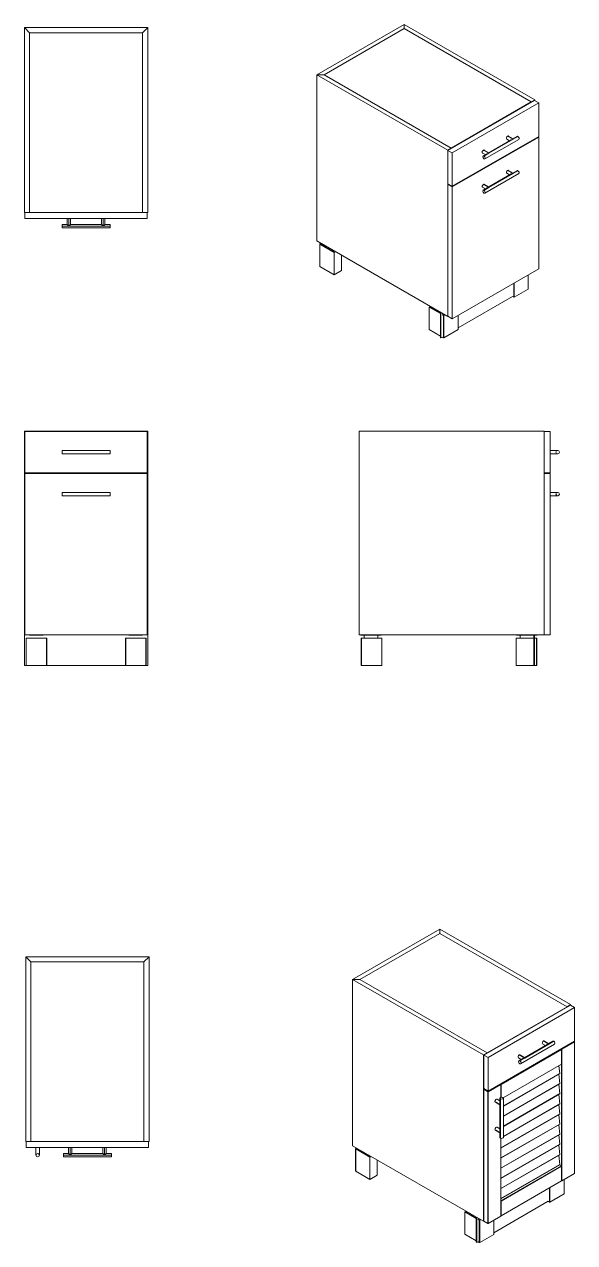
# Model space of a CAD drawing. Header units: millimetres. Extents: x 198 to 695, y 325 to 684.
# Drawn here: x 608 to 688.3, y 503.4 to 681.4 of the extents above; entities that cross this region are included whole.
import ezdxf

# ---------------------------------------------------------------- set-up
doc = ezdxf.new("R2010")
doc.units = ezdxf.units.MM
doc.layers.add('Standard', color=11, linetype='Continuous')

msp = doc.modelspace()

# ---------------------------------------------------------------- linework, layer by layer
at = {"layer": 'Standard', "linetype": 'Continuous', "lineweight": 0}
for p, q in [((608, 680.88, -10.99), (626, 680.88, -10.99)), ((608.75, 680.13, -10.99), (608, 680.88, -10.99)), ((608, 653.88, -10.99), (608, 680.88, -10.99)), ((608.75, 680.13, -10.99), (625.25, 680.13, -10.99)), ((608.75, 653.88, -10.99), (608.75, 680.13, -10.99)), ((608.75, 680.13, -10.99), (608.75, 653.88, -10.99)), ((625.25, 680.13, -10.99), (608.75, 680.13, -10.99)), ((625.25, 680.13, -10.99), (626, 680.88, -10.99)), ((625.25, 680.13, -10.99), (625.25, 653.88, -10.99)), ((625.25, 653.88, -10.99), (625.25, 680.13, -10.99)), ((626, 680.88, -10.99), (626, 653.88, -10.99)), ((608.75, 653.88, -10.99), (608, 653.88, -10.99)), ((608.06, 653.88, -10.99), (608.06, 653, -10.99)), ((608.75, 653.88, -10.99), (625.25, 653.88, -10.99)), ((626, 653.88, -10.99), (625.25, 653.88, -10.99)), ((625.93, 653.88, -10.99), (625.93, 653, -10.99)), ((625.93, 653, -10.99), (608.06, 653, -10.99)), ((613.5, 652.13, -10.99), (613.5, 651.88, -10.99)), ((614.25, 652.13, -10.99), (613.5, 652.13, -10.99)), ((613.5, 651.88, -10.99), (613.5, 651.63, -10.99)), ((613.5, 651.88, -10.99), (614.5, 651.88, -10.99)), ((620.5, 651.63, -10.99), (613.5, 651.63, -10.99)), ((614.25, 653, -10.99), (614.25, 652.13, -10.99)), ((614.25, 652.13, -10.99), (614.5, 651.88, -10.99)), ((614.5, 651.88, -10.99), (614.5, 653, -10.99)), ((614.5, 651.88, -10.99), (614.75, 652.13, -10.99)), ((614.5, 651.88, -10.99), (619.5, 651.88, -10.99)), ((614.75, 653, -10.99), (614.75, 652.13, -10.99)), ((619.25, 652.13, -10.99), (614.75, 652.13, -10.99)), ((619.25, 653, -10.99), (619.25, 652.13, -10.99)), ((619.25, 652.13, -10.99), (619.5, 651.88, -10.99)), ((619.5, 651.88, -10.99), (619.5, 653, -10.99)), ((619.5, 651.88, -10.99), (619.75, 652.13, -10.99)), ((619.5, 651.88, -10.99), (620.5, 651.88, -10.99)), ((619.75, 653, -10.99), (619.75, 652.13, -10.99)), ((620.5, 652.13, -10.99), (619.75, 652.13, -10.99)), ((620.5, 651.88, -10.99), (620.5, 652.13, -10.99)), ((620.5, 651.63, -10.99), (620.5, 651.88, -10.99)), ((608.19, 545.19, 14.05), (626.19, 545.19, 14.05)), ((608.94, 544.44, 14.05), (608.19, 545.19, 14.05)), ((608.19, 518.19, 14.05), (608.19, 545.19, 14.05)), ((625.44, 544.44, 14.05), (626.19, 545.19, 14.05)), ((626.19, 545.19, 14.05), (626.19, 518.19, 14.05)), ((608.94, 544.44, 14.05), (608.94, 518.19, 14.05)), ((625.44, 544.44, 14.05), (608.94, 544.44, 14.05)), ((608.94, 544.44, 14.05), (625.44, 544.44, 14.05)), ((608.94, 518.19, 14.05), (608.94, 544.44, 14.05)), ((625.44, 518.19, 14.05), (625.44, 544.44, 14.05)), ((625.44, 544.44, 14.05), (625.44, 518.19, 14.05)), ((608.94, 518.19, 14.05), (608.19, 518.19, 14.05)), ((608.25, 518.19, 14.05), (608.25, 517.32, 14.05)), ((608.94, 518.19, 14.05), (625.44, 518.19, 14.05)), ((626.19, 518.19, 14.05), (625.44, 518.19, 14.05)), ((626.12, 518.19, 14.05), (626.12, 517.32, 14.05)), ((626.12, 517.32, 14.05), (608.25, 517.32, 14.05)), ((609.69, 516.19, 14.05), (609.69, 517.32, 14.05)), ((610.19, 517.32, 14.05), (610.19, 516.19, 14.05)), ((613.69, 516.44, 14.05), (613.69, 516.19, 14.05)), ((614.44, 516.44, 14.05), (613.69, 516.44, 14.05)), ((613.69, 516.19, 14.05), (613.69, 515.94, 14.05)), ((613.69, 516.19, 14.05), (614.69, 516.19, 14.05)), ((614.44, 517.32, 14.05), (614.44, 516.44, 14.05)), ((614.44, 516.44, 14.05), (614.69, 516.19, 14.05)), ((614.69, 516.19, 14.05), (614.69, 517.32, 14.05)), ((614.69, 516.19, 14.05), (614.94, 516.44, 14.05)), ((614.69, 516.19, 14.05), (619.69, 516.19, 14.05)), ((614.94, 517.32, 14.05), (614.94, 516.44, 14.05)), ((619.44, 516.44, 14.05), (614.94, 516.44, 14.05)), ((619.44, 517.32, 14.05), (619.44, 516.44, 14.05)), ((619.44, 516.44, 14.05), (619.69, 516.19, 14.05)), ((619.69, 516.19, 14.05), (619.69, 517.32, 14.05)), ((619.69, 516.19, 14.05), (619.94, 516.44, 14.05)), ((619.69, 516.19, 14.05), (620.69, 516.19, 14.05)), ((619.94, 517.32, 14.05), (619.94, 516.44, 14.05)), ((620.69, 516.44, 14.05), (619.94, 516.44, 14.05)), ((620.69, 516.19, 14.05), (620.69, 516.44, 14.05)), ((620.69, 515.94, 14.05), (620.69, 516.19, 14.05)), ((620.69, 515.94, 14.05), (613.69, 515.94, 14.05))]:
    msp.add_line(p, q, dxfattribs=at)
at = {"layer": 'Standard', "linetype": 'Continuous', "lineweight": 0, "extrusion": (0, 0.816497, 0.57735)}
for p, q in [((650.69, 674.01), (663.41, 681.36)), ((651.75, 674.01), (663.41, 680.75)), ((663.41, 680.75), (651.75, 674.01)), ((663.41, 681.36), (682.51, 670.34)), ((663.41, 680.75), (663.41, 681.36)), ((663.41, 680.75), (681.97, 670.03)), ((681.97, 670.03), (663.41, 680.75)), ((650.69, 674.01), (650.69, 649.72)), ((651.75, 674.01), (650.69, 674.01)), ((669.78, 662.99), (650.69, 674.01)), ((670.31, 663.3), (651.75, 674.01)), ((651.75, 674.01), (670.31, 663.3)), ((669.82, 662.96), (682.46, 670.26)), ((670.31, 663.3), (681.97, 670.03)), ((683.08, 669.9), (670.44, 662.61)), ((682.51, 670.34), (681.97, 670.03)), ((681.97, 670.03), (681.97, 669.98)), ((681.97, 670.03), (681.97, 669.98)), ((682.46, 670.26), (683.08, 669.9)), ((682.51, 670.24), (682.51, 670.34)), ((683.08, 665), (683.08, 669.9)), ((670.44, 657.71), (683.08, 665)), ((683.08, 664.9), (670.44, 657.61)), ((680.16, 664.56), (675.21, 661.7)), ((675.79, 662.53), (679.32, 664.57)), ((679.07, 664.51), (675.79, 662.61)), ((678.4, 664.61), (678.82, 664.37)), ((679.32, 664.57), (678.53, 665.03)), ((678.65, 665.04), (679.32, 664.66)), ((679.91, 664.99), (679.32, 664.66)), ((679.32, 664.57), (680.03, 664.98)), ((679.32, 664.57), (679.32, 664.66)), ((682.99, 664.95), (683.08, 664.9)), ((683.08, 645.66), (683.08, 664.9)), ((670.31, 663.3), (669.78, 662.99)), ((669.78, 662.99), (669.78, 638.7)), ((669.82, 662.96), (670.44, 662.61)), ((669.82, 658.06), (669.82, 662.96)), ((670.31, 663.24), (670.31, 663.3)), ((670.31, 663.24), (670.31, 663.3)), ((670.44, 662.61), (670.44, 657.71)), ((674.87, 662.57), (675.29, 662.33)), ((675.54, 662.47), (674.96, 662.13)), ((675.79, 662.53), (674.99, 662.99)), ((675.08, 662.12), (675.79, 662.53)), ((675.12, 663), (675.79, 662.61)), ((675.79, 662.53), (675.79, 662.61)), ((680.16, 659.56), (675.21, 656.7)), ((675.79, 657.53), (679.32, 659.57)), ((679.07, 659.51), (675.79, 657.61)), ((678.4, 659.61), (678.82, 659.37)), ((679.32, 659.57), (678.53, 660.03)), ((678.65, 660.04), (679.32, 659.65)), ((679.91, 659.99), (679.32, 659.65)), ((679.32, 659.57), (680.03, 659.98)), ((679.32, 659.57), (679.32, 659.65)), ((669.82, 658.06), (670.44, 657.71)), ((669.82, 657.96), (669.91, 658.01)), ((669.82, 657.96), (670.44, 657.61)), ((669.82, 638.72), (669.82, 657.96)), ((670.44, 657.61), (670.44, 638.37)), ((674.87, 657.57), (675.29, 657.32)), ((675.54, 657.47), (674.96, 657.13)), ((675.79, 657.53), (674.99, 657.99)), ((675.08, 657.12), (675.79, 657.53)), ((675.12, 658), (675.79, 657.61)), ((675.79, 657.53), (675.79, 657.61)), ((669.78, 638.7), (650.69, 649.72)), ((651.11, 649.28), (651.11, 646.02)), ((651.27, 649.38), (651.12, 649.3)), ((651.12, 649.27), (651.12, 646)), ((651.12, 649.27), (653.21, 648.06)), ((651.21, 649.27), (651.34, 649.34)), ((653.21, 648.11), (651.21, 649.27)), ((651.63, 649.17), (651.63, 649.02)), ((651.86, 649.04), (651.86, 648.89)), ((653.35, 648.19), (653.21, 648.11)), ((653.21, 648.06), (653.39, 648.16)), ((653.21, 644.79), (653.21, 648.06)), ((653.21, 644.79), (651.12, 646)), ((654.27, 647.65), (654.27, 645.4)), ((654.27, 645.4), (653.21, 644.79)), ((670.44, 638.37), (683.08, 645.66)), ((681.54, 644.78), (681.54, 642.69)), ((681.55, 644.78), (681.55, 642.71)), ((679.42, 643.55), (679.42, 641.5)), ((679.47, 643.58), (679.47, 641.5)), ((681.54, 642.69), (679.47, 641.5)), ((679.23, 641.61), (671.3, 637.03)), ((679.42, 641.5), (679.23, 641.61)), ((667.25, 640.16), (667.07, 640.06)), ((667.07, 640.06), (667.07, 636.79)), ((667.07, 640.06), (668.72, 639.11)), ((667.16, 640.06), (667.29, 640.13)), ((668.72, 639.16), (667.16, 640.06)), ((668.18, 639.47), (668.18, 639.62)), ((668.72, 639.31), (668.8, 639.26)), ((668.72, 635.64), (668.72, 639.31)), ((668.8, 635.59), (668.8, 639.26)), ((668.98, 638.95), (669.17, 638.85)), ((669.17, 638.9), (669.03, 638.98)), ((669.3, 638.97), (669.17, 638.9)), ((669.17, 635.58), (669.17, 638.85)), ((669.22, 638.85), (669.37, 638.93)), ((669.22, 635.58), (669.22, 638.85)), ((671.29, 636.77), (671.29, 638.86)), ((671.3, 636.79), (671.3, 638.86)), ((669.78, 638.7), (669.82, 638.72)), ((669.82, 638.72), (670.44, 638.37)), ((668.72, 635.84), (667.07, 636.79)), ((668.8, 635.59), (668.72, 635.64)), ((668.98, 635.69), (668.8, 635.59)), ((669.17, 635.58), (668.98, 635.69)), ((671.29, 636.77), (669.22, 635.58)), ((655.91, 541.87), (668.64, 549.21)), ((668.64, 548.6), (656.97, 541.87)), ((656.97, 541.87), (668.64, 548.6)), ((668.64, 549.21), (687.73, 538.19)), ((668.64, 548.6), (668.64, 549.21)), ((687.2, 537.89), (668.64, 548.6)), ((668.64, 548.6), (687.2, 537.89)), ((655.91, 541.87), (655.91, 517.58)), ((656.97, 541.87), (655.91, 541.87)), ((675.01, 530.84), (655.91, 541.87)), ((656.97, 541.87), (675.54, 531.15)), ((675.54, 531.15), (656.97, 541.87)), ((675.05, 530.82), (687.69, 538.12)), ((675.54, 531.15), (687.2, 537.89)), ((688.31, 537.76), (675.67, 530.46)), ((687.73, 538.19), (687.2, 537.89)), ((687.2, 537.89), (687.2, 537.84)), ((687.2, 537.89), (687.2, 537.84)), ((687.69, 538.12), (688.31, 537.76)), ((687.73, 538.09), (687.73, 538.19)), ((688.31, 532.86), (688.31, 537.76)), ((675.67, 525.56), (688.31, 532.86)), ((685.38, 532.41), (680.43, 529.56)), ((681.02, 530.38), (684.55, 532.43)), ((684.3, 532.37), (681.02, 530.47)), ((683.63, 532.46), (684.05, 532.22)), ((684.55, 532.43), (683.76, 532.89)), ((683.88, 532.9), (684.55, 532.51)), ((685.13, 532.85), (684.55, 532.51)), ((684.55, 532.43), (685.26, 532.83)), ((684.55, 532.43), (684.55, 532.51)), ((686.43, 531.68), (688.28, 532.74)), ((688.28, 532.77), (688.22, 532.81)), ((688.28, 513.5), (688.28, 532.74)), ((688.29, 532.76), (688.29, 513.52)), ((675.54, 531.15), (675.01, 530.84)), ((675.01, 530.84), (675.01, 506.55)), ((675.05, 530.82), (675.67, 530.46)), ((675.05, 525.92), (675.05, 530.82)), ((675.54, 531.1), (675.54, 531.15)), ((675.54, 531.1), (675.54, 531.15)), ((675.67, 530.46), (675.67, 525.56)), ((677.54, 526.57), (686.38, 531.67)), ((686.41, 531.63), (677.57, 526.53)), ((680.1, 530.42), (680.52, 530.18)), ((680.77, 530.32), (680.18, 529.99)), ((681.02, 530.38), (680.22, 530.84)), ((680.31, 529.98), (681.02, 530.38)), ((680.35, 530.86), (681.02, 530.47)), ((681.02, 530.38), (681.02, 530.47)), ((686.32, 531.71), (686.38, 531.67)), ((686.32, 531.71), (686.38, 531.68)), ((686.38, 531.67), (686.38, 531.68)), ((686.41, 531.63), (686.41, 529.5)), ((686.43, 512.44), (686.43, 531.68)), ((686.41, 529.5), (677.88, 524.58)), ((686.4, 529.48), (677.89, 524.57)), ((686.02, 529.26), (686.14, 528.14)), ((686.38, 514.63), (686.38, 529.47)), ((677.91, 523.39), (686.14, 528.14)), ((686.13, 528.11), (677.91, 523.36)), ((685.99, 528.03), (686.14, 526.66)), ((675.05, 525.92), (675.67, 525.56)), ((675.14, 525.87), (675.05, 525.82)), ((675.05, 525.82), (675.05, 506.58)), ((675.05, 525.82), (675.64, 525.47)), ((675.64, 506.24), (675.64, 525.47)), ((675.69, 525.47), (677.54, 526.54)), ((675.69, 525.47), (675.69, 506.24)), ((677.54, 526.57), (677.48, 526.61)), ((677.54, 526.57), (677.48, 526.61)), ((677.54, 526.54), (677.54, 524.64)), ((677.55, 526.56), (677.55, 524.65)), ((677.57, 524.65), (677.57, 526.53)), ((677.91, 521.91), (686.14, 526.66)), ((686.13, 526.63), (677.91, 521.88)), ((677.91, 520.43), (686.14, 525.19)), ((686.13, 525.15), (677.91, 520.4)), ((685.99, 526.55), (686.14, 525.19)), ((685.99, 525.07), (686.14, 523.71)), ((677.48, 523.6), (676.68, 524.06)), ((676.74, 523.94), (677.41, 523.56)), ((676.99, 524.38), (677.41, 524.13)), ((677.41, 524.52), (677.41, 523.84)), ((677.41, 523.56), (677.48, 523.6)), ((677.41, 523.56), (677.41, 519.76)), ((677.48, 523.6), (677.48, 524.41)), ((677.48, 519.51), (677.48, 523.6)), ((677.91, 524.52), (677.91, 518.8)), ((677.91, 518.95), (686.14, 523.71)), ((686.13, 523.67), (677.91, 518.92)), ((685.99, 523.59), (686.14, 522.23)), ((677.55, 517.27), (686.14, 522.23)), ((686.13, 522.19), (677.55, 517.24)), ((685.99, 522.11), (686.14, 520.75)), ((677.48, 519.51), (676.68, 519.97)), ((676.74, 519.86), (677.41, 519.47)), ((676.99, 520.29), (677.41, 520.05)), ((677.55, 515.79), (686.14, 520.75)), ((686.13, 520.71), (677.55, 515.76)), ((685.99, 520.63), (686.14, 519.27)), ((677.41, 519.47), (677.48, 519.51)), ((677.41, 519.47), (677.41, 518.8)), ((677.48, 518.7), (677.48, 519.51)), ((677.54, 518.67), (677.54, 507.3)), ((677.55, 514.31), (686.14, 519.27)), ((686.13, 519.23), (677.55, 514.28)), ((677.55, 518.67), (677.55, 507.32)), ((685.99, 519.15), (686.14, 517.79)), ((675.01, 506.55), (655.91, 517.58)), ((656.34, 517.14), (656.34, 513.87)), ((656.5, 517.24), (656.35, 517.15)), ((656.35, 517.12), (656.35, 513.86)), ((656.35, 517.12), (658.44, 515.91)), ((656.44, 517.12), (656.57, 517.2)), ((658.44, 515.96), (656.44, 517.12)), ((656.86, 517.03), (656.86, 516.88)), ((657.09, 516.9), (657.09, 516.74)), ((658.57, 516.04), (658.44, 515.96)), ((658.44, 515.91), (658.62, 516.01)), ((677.55, 512.83), (686.14, 517.79)), ((686.13, 517.75), (677.55, 512.8)), ((677.55, 511.35), (686.14, 516.31)), ((686.13, 516.27), (677.55, 511.32)), ((685.99, 517.67), (686.14, 516.31)), ((685.99, 516.19), (686.14, 514.83)), ((658.44, 512.65), (658.44, 515.91)), ((659.5, 515.5), (659.5, 513.26)), ((677.55, 509.87), (686.14, 514.83)), ((686.13, 514.79), (677.55, 509.84)), ((677.55, 509.53), (686.38, 514.63)), ((686.41, 514.59), (677.57, 509.48)), ((686.11, 514.79), (686.38, 514.63)), ((686.41, 514.59), (686.41, 512.45)), ((658.44, 512.65), (656.35, 513.86)), ((659.5, 513.26), (658.44, 512.65)), ((686.41, 512.45), (677.57, 507.35)), ((688.28, 513.5), (686.43, 512.44)), ((686.77, 512.63), (686.77, 510.55)), ((686.78, 512.64), (686.78, 510.56)), ((686.4, 512.43), (677.56, 507.33)), ((684.65, 511.42), (684.65, 509.35)), ((684.7, 511.45), (684.7, 509.35)), ((684.46, 509.46), (676.53, 504.88)), ((677.57, 507.35), (677.57, 509.48)), ((684.65, 509.35), (684.46, 509.46)), ((686.77, 510.55), (684.7, 509.35)), ((672.48, 508.01), (672.3, 507.91)), ((672.3, 507.91), (672.3, 504.64)), ((672.3, 507.91), (673.94, 506.96)), ((672.39, 507.91), (672.52, 507.99)), ((673.94, 507.01), (672.39, 507.91)), ((673.41, 507.32), (673.41, 507.48)), ((673.94, 507.17), (674.03, 507.11)), ((673.94, 503.49), (673.94, 507.17)), ((674.03, 503.44), (674.03, 507.11)), ((677.54, 507.3), (675.69, 506.24)), ((674.21, 506.81), (674.4, 506.7)), ((674.39, 506.75), (674.25, 506.83)), ((674.53, 506.83), (674.39, 506.75)), ((674.4, 503.43), (674.4, 506.7)), ((674.45, 506.7), (674.6, 506.79)), ((674.45, 503.43), (674.45, 506.7)), ((675.01, 506.55), (675.05, 506.58)), ((675.64, 506.24), (675.05, 506.58)), ((676.52, 504.63), (676.52, 506.71)), ((676.53, 504.64), (676.53, 506.72)), ((673.94, 503.7), (672.3, 504.64)), ((676.52, 504.63), (674.45, 503.43)), ((674.03, 503.44), (673.94, 503.49)), ((674.21, 503.54), (674.03, 503.44)), ((674.4, 503.43), (674.21, 503.54))]:
    msp.add_line(p, q, dxfattribs=at)
at = {"layer": 'Standard', "linetype": 'Continuous', "lineweight": 0, "extrusion": (0, 1, 0)}
for p, q in [((608, 621.95, -10.99), (608, 592.2, -10.99)), ((608.75, 621.95, -10.99), (608, 621.95, -10.99)), ((608.06, 621.88, -10.99), (608.06, 615.88, -10.99)), ((625.93, 621.88, -10.99), (608.06, 621.88, -10.99)), ((608.75, 621.88, -10.99), (608.75, 621.95, -10.99)), ((608.75, 621.95, -10.99), (625.25, 621.95, -10.99)), ((608.75, 621.88, -10.99), (608.75, 621.95, -10.99)), ((626, 621.95, -10.99), (625.25, 621.95, -10.99)), ((625.25, 621.95, -10.99), (625.25, 621.88, -10.99)), ((625.25, 621.95, -10.99), (625.25, 621.88, -10.99)), ((625.93, 615.88, -10.99), (625.93, 621.88, -10.99)), ((626, 592.2, -10.99), (626, 621.95, -10.99)), ((656.84, 621.95, -10.99), (656.84, 592.2, -10.99)), ((683.84, 621.95, -10.99), (656.84, 621.95, -10.99)), ((683.84, 621.95, -10.99), (683.84, 592.2, -10.99)), ((683.84, 621.88, -10.99), (684.72, 621.88, -10.99)), ((684.72, 621.88, -10.99), (684.72, 615.88, -10.99)), ((613.5, 619.13, -10.99), (613.5, 618.63, -10.99)), ((613.5, 619.13, -10.99), (614.5, 619.13, -10.99)), ((614.5, 618.63, -10.99), (613.5, 618.63, -10.99)), ((614.5, 619.13, -10.99), (619.5, 619.13, -10.99)), ((619.5, 618.63, -10.99), (614.5, 618.63, -10.99)), ((619.5, 619.13, -10.99), (620.5, 619.13, -10.99)), ((620.5, 618.63, -10.99), (619.5, 618.63, -10.99)), ((620.5, 618.63, -10.99), (620.5, 619.13, -10.99)), ((685.84, 619.13, -10.99), (684.72, 619.13, -10.99)), ((684.72, 618.63, -10.99), (685.84, 618.63, -10.99)), ((608.06, 615.88, -10.99), (625.93, 615.88, -10.99)), ((608.06, 615.76, -10.99), (608.06, 592.2, -10.99)), ((625.93, 615.76, -10.99), (608.06, 615.76, -10.99)), ((608.75, 615.76, -10.99), (608.75, 615.88, -10.99)), ((625.25, 615.88, -10.99), (625.25, 615.76, -10.99)), ((625.93, 592.2, -10.99), (625.93, 615.76, -10.99)), ((683.84, 615.88, -10.99), (684.72, 615.88, -10.99)), ((683.84, 615.76, -10.99), (684.72, 615.76, -10.99)), ((684.72, 615.76, -10.99), (684.72, 592.2, -10.99)), ((613.5, 613.01, -10.99), (613.5, 612.51, -10.99)), ((613.5, 613.01, -10.99), (614.5, 613.01, -10.99)), ((614.5, 612.51, -10.99), (613.5, 612.51, -10.99)), ((614.5, 613.01, -10.99), (619.5, 613.01, -10.99)), ((619.5, 612.51, -10.99), (614.5, 612.51, -10.99)), ((619.5, 613.01, -10.99), (620.5, 613.01, -10.99)), ((620.5, 612.51, -10.99), (619.5, 612.51, -10.99)), ((620.5, 612.51, -10.99), (620.5, 613.01, -10.99)), ((685.84, 613.01, -10.99), (684.72, 613.01, -10.99)), ((684.72, 612.51, -10.99), (685.84, 612.51, -10.99)), ((608, 592.2, -10.99), (608.06, 592.2, -10.99)), ((608, 587.7, -10.99), (608, 592.2, -10.99)), ((608.06, 592.2, -10.99), (625.93, 592.2, -10.99)), ((608.28, 591.7, -10.99), (608.25, 591.7, -10.99)), ((608.25, 587.7, -10.99), (608.25, 591.7, -10.99)), ((608.28, 591.7, -10.99), (611.21, 591.7, -10.99)), ((608.28, 587.7, -10.99), (608.28, 591.7, -10.99)), ((609.75, 592.2, -10.99), (608.75, 592.2, -10.99)), ((608.75, 592.13, -10.99), (609.75, 592.13, -10.99)), ((609.75, 592.2, -10.99), (609.75, 592.13, -10.99)), ((610.74, 592.2, -10.99), (609.75, 592.2, -10.99)), ((609.75, 592.13, -10.99), (610.74, 592.13, -10.99)), ((611.25, 591.7, -10.99), (611.21, 591.7, -10.99)), ((611.21, 587.7, -10.99), (611.21, 591.7, -10.99)), ((611.25, 587.7, -10.99), (611.25, 591.7, -10.99)), ((622.75, 591.7, -10.99), (622.75, 587.7, -10.99)), ((622.78, 591.7, -10.99), (622.75, 591.7, -10.99)), ((622.78, 591.7, -10.99), (622.78, 587.7, -10.99)), ((622.78, 591.7, -10.99), (625.71, 591.7, -10.99)), ((624.25, 592.2, -10.99), (623.25, 592.2, -10.99)), ((623.25, 592.13, -10.99), (624.25, 592.13, -10.99)), ((624.25, 592.13, -10.99), (624.25, 592.2, -10.99)), ((625.24, 592.2, -10.99), (624.25, 592.2, -10.99)), ((624.25, 592.13, -10.99), (625.24, 592.13, -10.99)), ((625.71, 591.7, -10.99), (625.71, 587.7, -10.99)), ((625.75, 591.7, -10.99), (625.71, 591.7, -10.99)), ((625.75, 591.7, -10.99), (625.75, 587.7, -10.99)), ((625.93, 592.2, -10.99), (626, 592.2, -10.99)), ((626, 587.7, -10.99), (626, 592.2, -10.99)), ((683.84, 592.2, -10.99), (656.84, 592.2, -10.99)), ((657.09, 592.13, -10.99), (657.09, 592.2, -10.99)), ((660.09, 592.2, -10.99), (657.09, 592.2, -10.99)), ((657.09, 592.13, -10.99), (660.09, 592.13, -10.99)), ((657.17, 591.7, -10.99), (657.17, 587.7, -10.99)), ((657.2, 591.7, -10.99), (657.17, 591.7, -10.99)), ((657.2, 591.7, -10.99), (657.2, 587.7, -10.99)), ((657.2, 591.7, -10.99), (660.17, 591.7, -10.99)), ((657.59, 591.7, -10.99), (657.59, 592.13, -10.99)), ((659.59, 592.13, -10.99), (659.59, 591.7, -10.99)), ((660.09, 592.2, -10.99), (660.09, 592.13, -10.99)), ((660.17, 587.7, -10.99), (660.17, 591.7, -10.99)), ((679.77, 591.7, -10.99), (679.77, 587.7, -10.99)), ((679.77, 591.7, -10.99), (682.34, 591.7, -10.99)), ((682.34, 592.2, -10.99), (679.84, 592.2, -10.99)), ((679.84, 592.13, -10.99), (679.84, 592.2, -10.99)), ((679.84, 592.13, -10.99), (682.34, 592.13, -10.99)), ((680.34, 591.7, -10.99), (680.34, 592.13, -10.99)), ((682.34, 592.2, -10.99), (682.47, 592.2, -10.99)), ((682.34, 587.7, -10.99), (682.34, 592.2, -10.99)), ((682.47, 587.7, -10.99), (682.47, 592.2, -10.99)), ((682.84, 592.2, -10.99), (682.47, 592.2, -10.99)), ((682.47, 592.13, -10.99), (682.84, 592.13, -10.99)), ((682.47, 591.7, -10.99), (682.73, 591.7, -10.99)), ((682.77, 591.7, -10.99), (682.73, 591.7, -10.99)), ((682.73, 587.7, -10.99), (682.73, 591.7, -10.99)), ((682.77, 587.7, -10.99), (682.77, 591.7, -10.99)), ((682.84, 592.2, -10.99), (682.84, 592.13, -10.99)), ((683.84, 592.2, -10.99), (684.72, 592.2, -10.99)), ((608.25, 587.7, -10.99), (608, 587.7, -10.99)), ((608.25, 587.7, -10.99), (608.28, 587.7, -10.99)), ((611.21, 587.7, -10.99), (608.28, 587.7, -10.99)), ((611.21, 587.7, -10.99), (611.25, 587.7, -10.99)), ((622.75, 587.7, -10.99), (611.25, 587.7, -10.99)), ((622.75, 587.7, -10.99), (622.78, 587.7, -10.99)), ((625.71, 587.7, -10.99), (622.78, 587.7, -10.99)), ((625.71, 587.7, -10.99), (625.75, 587.7, -10.99)), ((626, 587.7, -10.99), (625.75, 587.7, -10.99)), ((657.17, 587.7, -10.99), (657.2, 587.7, -10.99)), ((660.17, 587.7, -10.99), (657.2, 587.7, -10.99)), ((682.34, 587.7, -10.99), (679.77, 587.7, -10.99)), ((682.47, 587.7, -10.99), (682.34, 587.7, -10.99)), ((682.73, 587.7, -10.99), (682.47, 587.7, -10.99)), ((682.73, 587.7, -10.99), (682.77, 587.7, -10.99))]:
    msp.add_line(p, q, dxfattribs=at)
at = {"layer": 'Standard', "linetype": 'Continuous', "lineweight": 0}
for centre, start, end in [((685.84, 618.88, -10.99), 90, 270), ((685.84, 618.88, -10.99), 270, 90), ((685.84, 612.76, -10.99), 90, 270), ((685.84, 612.76, -10.99), 270, 90), ((609.94, 516.19, 14.05), 0, 180), ((609.94, 516.19, 14.05), 180, 0)]:
    msp.add_arc(centre, 0.25, start, end, dxfattribs=at)
at = {"layer": 'Standard', "linetype": 'Continuous', "lineweight": 0, "extrusion": (7.21111e-17, -4.16334e-17, -1)}
for centre, major_axis, start_param, end_param in [((678.53, 664.83), (-0.125, -0.217), 0, 2.356194), ((678.53, 659.83), (0.125, 0.217), -0.785398, 0), ((674.99, 657.78), (-0.125, -0.217), 0, 2.356194), ((680.22, 530.64), (-0.125, -0.217), 0, 2.356194)]:
    msp.add_ellipse(centre, major_axis=major_axis, ratio=0.57735, start_param=start_param, end_param=end_param, dxfattribs=at)
at = {"layer": 'Standard', "linetype": 'Continuous', "lineweight": 0, "extrusion": (3.12481e-16, -1.80411e-16, -1)}
for centre in [(678.53, 664.83), (680.22, 530.64)]:
    msp.add_ellipse(centre, major_axis=(0.125, 0.217), ratio=0.57735, start_param=-0.785398, end_param=0, dxfattribs=at)
at = {"layer": 'Standard', "linetype": 'Continuous', "lineweight": 0}
for centre, major_axis, start_param, end_param in [((679.32, 664.37), (0.354, 0), 1.570796, 2.356194), ((675.08, 661.92), (-0.125, 0.217), -0.785398, 2.356194), ((675.08, 661.92), (0.125, -0.217), -0.785398, 2.356194), ((675.79, 662.33), (0.354, 0), 1.570796, 2.356194), ((679.32, 659.37), (0.354, 0), 1.570796, 2.356194), ((675.08, 656.92), (-0.125, 0.217), -0.785398, 2.356194), ((675.08, 656.92), (0.125, -0.217), -0.785398, 2.356194), ((675.79, 657.32), (0.354, 0), 1.570796, 2.356194), ((651.15, 649.28), (-0.038, 0), -0.785398, 0.785398), ((669.19, 638.86), (0.038, 0), -2.356194, -0.785398), ((684.55, 532.22), (0.354, 0), 1.570796, 2.356194), ((688.26, 532.76), (0.0359, 0), -0.785398, 0.785398), ((681.02, 530.18), (0.354, 0), 1.570796, 2.356194), ((686.41, 531.69), (0.0359, 0), -2.356194, -0.785398), ((680.31, 529.77), (-0.125, 0.217), -0.785398, 2.356194), ((680.31, 529.77), (0.125, -0.217), -0.785398, 2.356194), ((675.67, 525.49), (0.0359, 0), -2.356194, -0.785398), ((677.52, 526.56), (0.0359, 0), -0.785398, 0.785398), ((677.54, 526.54), (-0.018, 0.0311), -2.356194, -0.785398), ((677.66, 524.52), (-0.25, 0), -2.356194, 0.785398), ((677.66, 523.7), (0.177, -0.306), 3.926991, 4.712389), ((677.66, 524.52), (0.25, 0), -2.356194, 0.785398), ((677.66, 519.62), (0.177, -0.306), 3.926991, 4.712389), ((656.37, 517.14), (-0.038, 0), -0.785398, 0.785398), ((677.54, 509.5), (-0.018, 0.0311), -2.356194, -1.197227), ((677.54, 507.36), (0.018, -0.0311), -0.373569, 0.785398), ((674.42, 506.72), (0.038, 0), -2.356194, -0.785398)]:
    msp.add_ellipse(centre, major_axis=major_axis, ratio=0.57735, start_param=start_param, end_param=end_param, dxfattribs=at)
at = {"layer": 'Standard', "linetype": 'Continuous', "lineweight": 0, "extrusion": (4.43555e-17, 8.97074e-17, -1)}
msp.add_ellipse((680.03, 664.78), major_axis=(-0.125, 0.217), ratio=0.57735, start_param=0, end_param=0.785398, dxfattribs=at)
at = {"layer": 'Standard', "linetype": 'Continuous', "lineweight": 0, "extrusion": (2.77556e-17, -4.80741e-17, -1)}
for centre in [(680.03, 664.78), (685.26, 532.63)]:
    msp.add_ellipse(centre, major_axis=(0.125, -0.217), ratio=0.57735, start_param=-2.356194, end_param=0, dxfattribs=at)
at = {"layer": 'Standard', "linetype": 'Continuous', "lineweight": 0, "extrusion": (2.77556e-17, 4.80741e-17, -1)}
for centre in [(674.99, 662.79), (683.76, 532.68)]:
    msp.add_ellipse(centre, major_axis=(-0.125, -0.217), ratio=0.57735, start_param=0, end_param=2.356194, dxfattribs=at)
at = {"layer": 'Standard', "linetype": 'Continuous', "lineweight": 0, "extrusion": (1.20185e-16, -6.93889e-17, -1)}
for centre in [(674.99, 662.79), (683.76, 532.68)]:
    msp.add_ellipse(centre, major_axis=(0.125, 0.217), ratio=0.57735, start_param=-0.785398, end_param=0, dxfattribs=at)
at = {"layer": 'Standard', "linetype": 'Continuous', "lineweight": 0, "extrusion": (-2.4037e-17, 1.38778e-17, -1)}
for centre, end_param in [((678.53, 659.83), 2.356194), ((676.86, 524.16), 0.785398)]:
    msp.add_ellipse(centre, major_axis=(-0.125, -0.217), ratio=0.57735, start_param=0, end_param=end_param, dxfattribs=at)
at = {"layer": 'Standard', "linetype": 'Continuous', "lineweight": 0, "extrusion": (-1.47941e-16, -2.13149e-17, -1)}
msp.add_ellipse((680.03, 659.77), major_axis=(-0.125, 0.217), ratio=0.57735, start_param=0, end_param=0.785398, dxfattribs=at)
at = {"layer": 'Standard', "linetype": 'Continuous', "lineweight": 0, "extrusion": (-2.68126e-16, -9.07038e-17, -1)}
msp.add_ellipse((680.03, 659.77), major_axis=(0.125, -0.217), ratio=0.57735, start_param=-2.356194, end_param=0, dxfattribs=at)
at = {"layer": 'Standard', "linetype": 'Continuous', "lineweight": 0, "extrusion": (-1.23904e-16, 7.43708e-18, -1)}
msp.add_ellipse((674.99, 657.78), major_axis=(0.125, 0.217), ratio=0.57735, start_param=-0.785398, end_param=0, dxfattribs=at)
at = {"layer": 'Standard', "linetype": 'Continuous', "lineweight": 0, "extrusion": (3.20494e-17, 2.22045e-16, -1)}
msp.add_ellipse((653.16, 648.9), major_axis=(-1, 0), ratio=0.57735, start_param=-0.429977, end_param=-0.062603, dxfattribs=at)
at = {"layer": 'Standard', "linetype": 'Continuous', "lineweight": 0, "extrusion": (-3.54803e-17, -5.90866e-33, -1)}
msp.add_ellipse((653.16, 648.9), major_axis=(-1, 0), ratio=0.57735, start_param=-1.508193, end_param=-1.140819, dxfattribs=at)
at = {"layer": 'Standard', "linetype": 'Continuous', "lineweight": 0, "extrusion": (1.11022e-16, 1.2326e-32, -1)}
for centre in [(651.15, 646.02), (656.37, 513.87)]:
    msp.add_ellipse(centre, major_axis=(-0.038, 0), ratio=0.57735, start_param=-0.785398, end_param=0, dxfattribs=at)
at = {"layer": 'Standard', "linetype": 'Continuous', "lineweight": 0, "extrusion": (1.13017e-17, -1.11022e-16, -1)}
msp.add_ellipse((681.51, 642.71), major_axis=(0.038, 0), ratio=0.57735, start_param=0, end_param=0.785398, dxfattribs=at)
at = {"layer": 'Standard', "linetype": 'Continuous', "lineweight": 0, "extrusion": (-3.26908e-17, 1.66533e-16, -1)}
for centre in [(679.45, 641.52), (684.68, 509.37)]:
    msp.add_ellipse(centre, major_axis=(-0.038, 0), ratio=0.57735, start_param=-2.356194, end_param=-0.785398, dxfattribs=at)
at = {"layer": 'Standard', "linetype": 'Continuous', "lineweight": 0, "extrusion": (3.20494e-17, 1.11022e-16, -1)}
msp.add_ellipse((669.25, 639.62), major_axis=(-1, 0), ratio=0.57735, start_param=-0.429977, end_param=-0.062603, dxfattribs=at)
at = {"layer": 'Standard', "linetype": 'Continuous', "lineweight": 0, "extrusion": (1.99762e-17, 2.77556e-16, -1)}
for centre in [(669.19, 635.6), (674.42, 503.45)]:
    msp.add_ellipse(centre, major_axis=(-0.038, 0), ratio=0.57735, start_param=-2.356194, end_param=-0.785398, dxfattribs=at)
at = {"layer": 'Standard', "linetype": 'Continuous', "lineweight": 0, "extrusion": (7.42365e-18, 2.77556e-16, -1)}
for centre in [(671.26, 636.79), (676.49, 504.64)]:
    msp.add_ellipse(centre, major_axis=(0.038, 0), ratio=0.57735, start_param=0, end_param=0.785398, dxfattribs=at)
at = {"layer": 'Standard', "linetype": 'Continuous', "lineweight": 0, "extrusion": (2.4037e-17, 1.38778e-17, -1)}
msp.add_ellipse((685.26, 532.63), major_axis=(-0.125, 0.217), ratio=0.57735, start_param=0, end_param=0.785398, dxfattribs=at)
at = {"layer": 'Standard', "linetype": 'Continuous', "lineweight": 0, "extrusion": (-2.16333e-16, -1.249e-16, -1)}
msp.add_ellipse((686.38, 531.65), major_axis=(0.0179, -0.0311), ratio=0.57735, start_param=-2.356194, end_param=-0.785398, dxfattribs=at)
at = {"layer": 'Standard', "linetype": 'Continuous', "lineweight": 0, "extrusion": (-1.44222e-16, -8.32667e-17, -1)}
msp.add_ellipse((686.38, 529.51), major_axis=(0.0179, -0.0311), ratio=0.57735, start_param=-0.785398, end_param=0, dxfattribs=at)
at = {"layer": 'Standard', "linetype": 'Continuous', "lineweight": 0, "extrusion": (-3.71854e-18, 6.19519e-17, -1)}
msp.add_ellipse((686.09, 528.16), major_axis=(0.0312, -0.0541), ratio=0.57735, start_param=-0.919809, end_param=0, dxfattribs=at)
at = {"layer": 'Standard', "linetype": 'Continuous', "lineweight": 0, "extrusion": (-1.16467e-16, -1.31341e-16, -1)}
msp.add_ellipse((686.09, 526.68), major_axis=(0.0313, -0.0541), ratio=0.57735, start_param=-0.919809, end_param=0, dxfattribs=at)
at = {"layer": 'Standard', "linetype": 'Continuous', "lineweight": 0, "extrusion": (-4.80741e-17, -2.77556e-17, -1)}
msp.add_ellipse((686.09, 525.2), major_axis=(0.0313, -0.0541), ratio=0.57735, start_param=-0.919809, end_param=0, dxfattribs=at)
at = {"layer": 'Standard', "linetype": 'Continuous', "lineweight": 0, "extrusion": (-2.77556e-17, -4.80741e-17, -1)}
msp.add_ellipse((676.86, 524.16), major_axis=(0.125, 0.217), ratio=0.57735, start_param=-2.356194, end_param=0, dxfattribs=at)
at = {"layer": 'Standard', "linetype": 'Continuous', "lineweight": 0, "extrusion": (-1.96015e-16, -4.90704e-17, -1)}
msp.add_ellipse((686.09, 523.72), major_axis=(0.0313, -0.0541), ratio=0.57735, start_param=-0.919809, end_param=0, dxfattribs=at)
at = {"layer": 'Standard', "linetype": 'Continuous', "lineweight": 0, "extrusion": (2.03185e-17, 7.58296e-17, -1)}
msp.add_ellipse((686.09, 522.24), major_axis=(0.0313, -0.0541), ratio=0.57735, start_param=-0.919809, end_param=0, dxfattribs=at)
at = {"layer": 'Standard', "linetype": 'Continuous', "lineweight": 0, "extrusion": (9.61481e-17, -5.55112e-17, -1)}
msp.add_ellipse((676.86, 520.08), major_axis=(0.125, 0.217), ratio=0.57735, start_param=-2.356194, end_param=0, dxfattribs=at)
at = {"layer": 'Standard', "linetype": 'Continuous', "lineweight": 0, "extrusion": (-2.4037e-16, 1.38778e-16, -1)}
msp.add_ellipse((676.86, 520.08), major_axis=(-0.125, -0.217), ratio=0.57735, start_param=0, end_param=0.785398, dxfattribs=at)
at = {"layer": 'Standard', "linetype": 'Continuous', "lineweight": 0, "extrusion": (-4.43555e-17, -8.97074e-17, -1)}
msp.add_ellipse((686.09, 520.77), major_axis=(0.0313, -0.0541), ratio=0.57735, start_param=-0.919809, end_param=0, dxfattribs=at)
at = {"layer": 'Standard', "linetype": 'Continuous', "lineweight": 0, "extrusion": (-1.83846e-17, 2.77556e-16, -1)}
msp.add_ellipse((677.66, 518.8), major_axis=(-0.25, 0), ratio=0.57735, start_param=-0.785398, end_param=0, dxfattribs=at)
at = {"layer": 'Standard', "linetype": 'Continuous', "lineweight": 0, "extrusion": (5.16869e-17, 1.11022e-16, -1)}
msp.add_ellipse((677.66, 518.8), major_axis=(0.25, 0), ratio=0.57735, start_param=0, end_param=2.356194, dxfattribs=at)
at = {"layer": 'Standard', "linetype": 'Continuous', "lineweight": 0, "extrusion": (-3.40237e-16, -1.32337e-16, -1)}
msp.add_ellipse((686.09, 519.29), major_axis=(0.0313, -0.0541), ratio=0.57735, start_param=-0.919809, end_param=0, dxfattribs=at)
at = {"layer": 'Standard', "linetype": 'Continuous', "lineweight": 0, "extrusion": (3.20494e-17, 3.88578e-16, -1)}
msp.add_ellipse((658.39, 516.76), major_axis=(-1, 0), ratio=0.57735, start_param=-0.429977, end_param=-0.062664, dxfattribs=at)
at = {"layer": 'Standard', "linetype": 'Continuous', "lineweight": 0, "extrusion": (-5.95173e-17, 6.60775e-33, -1)}
msp.add_ellipse((658.39, 516.76), major_axis=(-1, 0), ratio=0.57735, start_param=-1.508132, end_param=-1.140819, dxfattribs=at)
at = {"layer": 'Standard', "linetype": 'Continuous', "lineweight": 0, "extrusion": (-1.40504e-16, -1.45219e-16, -1)}
msp.add_ellipse((686.09, 517.81), major_axis=(0.0313, -0.0541), ratio=0.57735, start_param=-0.919809, end_param=0, dxfattribs=at)
at = {"layer": 'Standard', "linetype": 'Continuous', "lineweight": 0, "extrusion": (-2.77556e-17, 4.80741e-17, -1)}
msp.add_ellipse((686.09, 516.33), major_axis=(0.0312, -0.0541), ratio=0.57735, start_param=-0.919809, end_param=0, dxfattribs=at)
at = {"layer": 'Standard', "linetype": 'Continuous', "lineweight": 0, "extrusion": (-1.20185e-16, -6.93889e-17, -1)}
msp.add_ellipse((686.09, 514.85), major_axis=(0.0312, -0.0541), ratio=0.57735, start_param=-0.919809, end_param=0, dxfattribs=at)
at = {"layer": 'Standard', "linetype": 'Continuous', "lineweight": 0, "extrusion": (1.11556e-17, -1.85856e-16, -1)}
msp.add_ellipse((686.38, 514.6), major_axis=(0.0179, -0.0311), ratio=0.57735, start_param=-2.356194, end_param=-0.785398, dxfattribs=at)
at = {"layer": 'Standard', "linetype": 'Continuous', "lineweight": 0, "extrusion": (-8.87111e-17, -1.79415e-16, -1)}
msp.add_ellipse((686.38, 512.47), major_axis=(0.018, -0.0311), ratio=0.57735, start_param=-0.785398, end_param=0, dxfattribs=at)
at = {"layer": 'Standard', "linetype": 'Continuous', "lineweight": 0, "extrusion": (-5.59235e-17, -5.55112e-17, -1)}
msp.add_ellipse((688.26, 513.52), major_axis=(0.0359, 0), ratio=0.57735, start_param=0, end_param=0.785398, dxfattribs=at)
at = {"layer": 'Standard', "linetype": 'Continuous', "lineweight": 0, "extrusion": (-3.32483e-17, 5.55112e-17, -1)}
msp.add_ellipse((686.41, 512.45), major_axis=(-0.0359, 0), ratio=0.57735, start_param=-2.356194, end_param=-1.212477, dxfattribs=at)
at = {"layer": 'Standard', "linetype": 'Continuous', "lineweight": 0, "extrusion": (-4.49222e-17, 5.55112e-17, -1)}
msp.add_ellipse((686.74, 510.56), major_axis=(0.038, 0), ratio=0.57735, start_param=0, end_param=0.785398, dxfattribs=at)
at = {"layer": 'Standard', "linetype": 'Continuous', "lineweight": 0, "extrusion": (-8.75605e-17, 2.77556e-16, -1)}
msp.add_ellipse((674.47, 507.47), major_axis=(-1, 0), ratio=0.57735, start_param=-0.429977, end_param=-0.062664, dxfattribs=at)
at = {"layer": 'Standard', "linetype": 'Continuous', "lineweight": 0, "extrusion": (-8.37564e-18, 2.22045e-16, -1)}
msp.add_ellipse((677.52, 507.32), major_axis=(0.0359, 0), ratio=0.57735, start_param=0, end_param=0.785398, dxfattribs=at)
at = {"layer": 'Standard', "linetype": 'Continuous', "lineweight": 0, "extrusion": (7.86293e-17, 3.33067e-16, -1)}
msp.add_ellipse((675.67, 506.25), major_axis=(-0.0359, 0), ratio=0.57735, start_param=-2.356194, end_param=-0.785398, dxfattribs=at)

doc.saveas('drawing.dxf')
